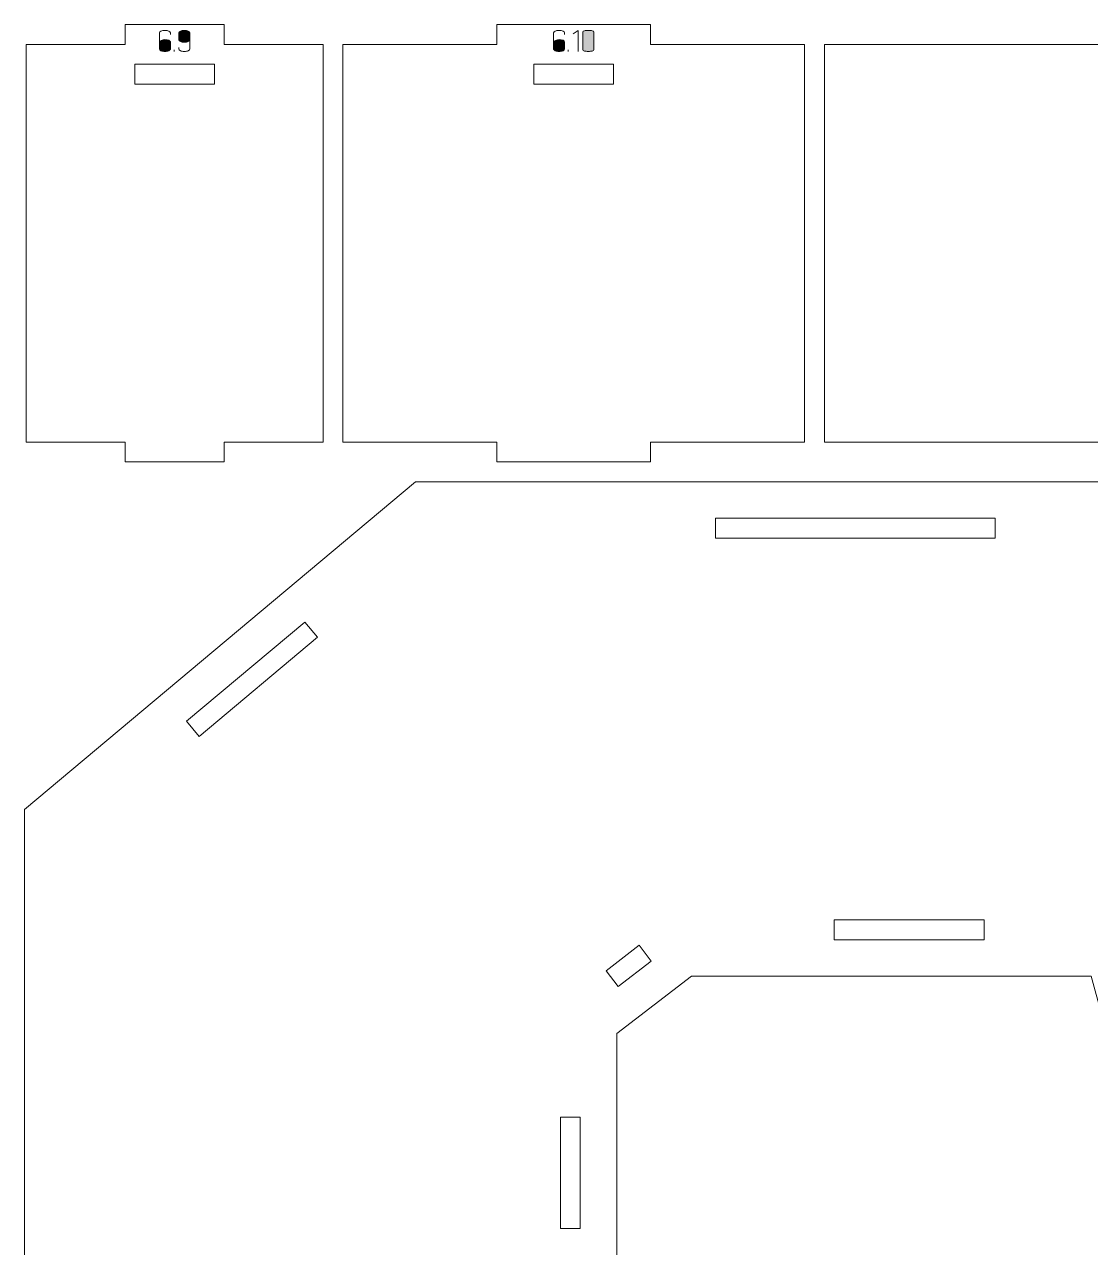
# Model space of a CAD drawing. Header units: centimetres. Extents: x -191 to 212, y -234 to 239.
# Drawn here: x 87.73 to 103.8, y -30.31 to -11.86 of the extents above; entities that cross this region are included whole.
import ezdxf

# ---------------------------------------------------------------- set-up
doc = ezdxf.new("R2010")
doc.units = ezdxf.units.CM
doc.header["$MEASUREMENT"] = 0
doc.layers.add('Capa 1', color=7, linetype='Continuous')

msp = doc.modelspace()

# ---------------------------------------------------------------- hatches: boundary and pattern name
at = {"layer": 'Capa 1', "true_color": 0x3e4095}
h = msp.add_hatch(color=175, dxfattribs=at)
edge = h.paths.add_edge_path()
edge.add_spline(control_points=[(89.84522, -12.26262), (89.82168, -12.26262), (89.80203, -12.25918), (89.78629, -12.2523), (89.77054, -12.24542), (89.76267, -12.23709), (89.76267, -12.22731), (89.76267, -12.22731), (89.76267, -12.12045), (89.76267, -12.12045), (89.76267, -12.12045), (89.76267, -11.98149), (89.76267, -11.98149), (89.76267, -11.97171), (89.77054, -11.96338), (89.78629, -11.9565), (89.80203, -11.94962), (89.82168, -11.94618), (89.84522, -11.94618), (89.86876, -11.94618), (89.88841, -11.94962), (89.90415, -11.9565), (89.9199, -11.96338), (89.92777, -11.97171), (89.92777, -11.98149), (89.92777, -11.98149), (89.92777, -12.00717), (89.92777, -12.00717), (89.92777, -12.00717), (89.92777, -11.98149), (89.92777, -11.98149), (89.92777, -11.97171), (89.9199, -11.96338), (89.90415, -11.9565), (89.88841, -11.94962), (89.86876, -11.94618), (89.84522, -11.94618), (89.82168, -11.94618), (89.80203, -11.94962), (89.78629, -11.9565), (89.77054, -11.96338), (89.76267, -11.97171), (89.76267, -11.98149), (89.76267, -11.98149), (89.76267, -12.12045), (89.76267, -12.12045), (89.76267, -12.11128), (89.77222, -12.1031), (89.79133, -12.09592), (89.81044, -12.08873), (89.8284, -12.08514), (89.84522, -12.08514), (89.86876, -12.08514), (89.88841, -12.08858), (89.90415, -12.09546), (89.9199, -12.10234), (89.92777, -12.11067), (89.92777, -12.12045), (89.92777, -12.12045), (89.92777, -12.22731), (89.92777, -12.22731), (89.92777, -12.23709), (89.9199, -12.24542), (89.90415, -12.2523), (89.88841, -12.25918), (89.86876, -12.26262), (89.84522, -12.26262)], knot_values=[0, 0, 0, 0, 0.04545455, 0.04545455, 0.04545455, 0.09090909, 0.09090909, 0.09090909, 0.13636364, 0.13636364, 0.13636364, 0.18181818, 0.18181818, 0.18181818, 0.22727273, 0.22727273, 0.22727273, 0.27272727, 0.27272727, 0.27272727, 0.31818182, 0.31818182, 0.31818182, 0.36363636, 0.36363636, 0.36363636, 0.40909091, 0.40909091, 0.40909091, 0.45454545, 0.45454545, 0.45454545, 0.5, 0.5, 0.5, 0.54545455, 0.54545455, 0.54545455, 0.59090909, 0.59090909, 0.59090909, 0.63636364, 0.63636364, 0.63636364, 0.68181818, 0.68181818, 0.68181818, 0.72727273, 0.72727273, 0.72727273, 0.77272727, 0.77272727, 0.77272727, 0.81818182, 0.81818182, 0.81818182, 0.86363636, 0.86363636, 0.86363636, 0.90909091, 0.90909091, 0.90909091, 0.95454545, 0.95454545, 0.95454545, 1, 1, 1, 1], degree=3, periodic=1)
h = msp.add_hatch(color=175, dxfattribs=at)
edge = h.paths.add_edge_path()
edge.add_spline(control_points=[(90.05618, -12.08881), (90.05618, -12.09859), (90.06405, -12.10692), (90.0798, -12.1138), (90.09554, -12.12068), (90.11519, -12.12412), (90.13873, -12.12412), (90.16197, -12.12473), (90.18153, -12.1219), (90.19743, -12.11564), (90.21333, -12.10937), (90.22128, -12.10042), (90.22128, -12.08881), (90.22128, -12.08881), (90.22128, -11.98149), (90.22128, -11.98149), (90.22128, -11.97171), (90.21341, -11.96338), (90.19766, -11.9565), (90.18192, -11.94962), (90.16227, -11.94618), (90.13873, -11.94618), (90.11519, -11.94618), (90.09554, -11.94962), (90.0798, -11.9565), (90.06405, -11.96338), (90.05618, -11.97171), (90.05618, -11.98149), (90.05618, -11.98149), (90.05618, -12.08881), (90.05618, -12.08881)], knot_values=[0, 0, 0, 0, 0.1, 0.1, 0.1, 0.2, 0.2, 0.2, 0.3, 0.3, 0.3, 0.4, 0.4, 0.4, 0.5, 0.5, 0.5, 0.6, 0.6, 0.6, 0.7, 0.7, 0.7, 0.8, 0.8, 0.8, 0.9, 0.9, 0.9, 1, 1, 1, 1], degree=3, periodic=1)
h = msp.add_hatch(color=175, dxfattribs=at)
edge = h.paths.add_edge_path()
edge.add_spline(control_points=[(90.13873, -12.26262), (90.11519, -12.26262), (90.09554, -12.25918), (90.0798, -12.2523), (90.06405, -12.24542), (90.05618, -12.23709), (90.05618, -12.22731), (90.05618, -12.22731), (90.05618, -12.20208), (90.05618, -12.20208), (90.05618, -12.20208), (90.05618, -12.22731), (90.05618, -12.22731), (90.05618, -12.23709), (90.06405, -12.24542), (90.0798, -12.2523), (90.09554, -12.25918), (90.11519, -12.26262), (90.13873, -12.26262), (90.16227, -12.26262), (90.18192, -12.25918), (90.19766, -12.2523), (90.21341, -12.24542), (90.22128, -12.23709), (90.22128, -12.22731), (90.22128, -12.22731), (90.22128, -12.08881), (90.22128, -12.08881), (90.22128, -12.10042), (90.21333, -12.10937), (90.19743, -12.11564), (90.18153, -12.1219), (90.16197, -12.12473), (90.13873, -12.12412), (90.11519, -12.12412), (90.09554, -12.12068), (90.0798, -12.1138), (90.06405, -12.10692), (90.05618, -12.09859), (90.05618, -12.08881), (90.05618, -12.08881), (90.05618, -11.98149), (90.05618, -11.98149), (90.05618, -11.97171), (90.06405, -11.96338), (90.0798, -11.9565), (90.09554, -11.94962), (90.11519, -11.94618), (90.13873, -11.94618), (90.16227, -11.94618), (90.18192, -11.94962), (90.19766, -11.9565), (90.21341, -11.96338), (90.22128, -11.97171), (90.22128, -11.98149), (90.22128, -11.98149), (90.22128, -12.08881), (90.22128, -12.08881), (90.22128, -12.08881), (90.22128, -12.22731), (90.22128, -12.22731), (90.22128, -12.23709), (90.21341, -12.24542), (90.19766, -12.2523), (90.18192, -12.25918), (90.16227, -12.26262), (90.13873, -12.26262)], knot_values=[0, 0, 0, 0, 0.04545455, 0.04545455, 0.04545455, 0.09090909, 0.09090909, 0.09090909, 0.13636364, 0.13636364, 0.13636364, 0.18181818, 0.18181818, 0.18181818, 0.22727273, 0.22727273, 0.22727273, 0.27272727, 0.27272727, 0.27272727, 0.31818182, 0.31818182, 0.31818182, 0.36363636, 0.36363636, 0.36363636, 0.40909091, 0.40909091, 0.40909091, 0.45454545, 0.45454545, 0.45454545, 0.5, 0.5, 0.5, 0.54545455, 0.54545455, 0.54545455, 0.59090909, 0.59090909, 0.59090909, 0.63636364, 0.63636364, 0.63636364, 0.68181818, 0.68181818, 0.68181818, 0.72727273, 0.72727273, 0.72727273, 0.77272727, 0.77272727, 0.77272727, 0.81818182, 0.81818182, 0.81818182, 0.86363636, 0.86363636, 0.86363636, 0.90909091, 0.90909091, 0.90909091, 0.95454545, 0.95454545, 0.95454545, 1, 1, 1, 1], degree=3, periodic=1)
h = msp.add_hatch(color=175, dxfattribs=at)
edge = h.paths.add_edge_path()
edge.add_spline(control_points=[(95.79014, -12.26262), (95.7666, -12.26262), (95.74695, -12.25918), (95.73121, -12.2523), (95.71546, -12.24542), (95.70759, -12.23709), (95.70759, -12.22731), (95.70759, -12.22731), (95.70759, -12.12045), (95.70759, -12.12045), (95.70759, -12.12045), (95.70759, -11.98149), (95.70759, -11.98149), (95.70759, -11.97171), (95.71546, -11.96338), (95.73121, -11.9565), (95.74695, -11.94962), (95.7666, -11.94618), (95.79014, -11.94618), (95.81368, -11.94618), (95.83333, -11.94962), (95.84907, -11.9565), (95.86482, -11.96338), (95.87269, -11.97171), (95.87269, -11.98149), (95.87269, -11.98149), (95.87269, -12.00717), (95.87269, -12.00717), (95.87269, -12.00717), (95.87269, -11.98149), (95.87269, -11.98149), (95.87269, -11.97171), (95.86482, -11.96338), (95.84907, -11.9565), (95.83333, -11.94962), (95.81368, -11.94618), (95.79014, -11.94618), (95.7666, -11.94618), (95.74695, -11.94962), (95.73121, -11.9565), (95.71546, -11.96338), (95.70759, -11.97171), (95.70759, -11.98149), (95.70759, -11.98149), (95.70759, -12.12045), (95.70759, -12.12045), (95.70759, -12.11128), (95.71714, -12.1031), (95.73625, -12.09592), (95.75536, -12.08873), (95.77332, -12.08514), (95.79014, -12.08514), (95.81368, -12.08514), (95.83333, -12.08858), (95.84907, -12.09546), (95.86482, -12.10234), (95.87269, -12.11067), (95.87269, -12.12045), (95.87269, -12.12045), (95.87269, -12.22731), (95.87269, -12.22731), (95.87269, -12.23709), (95.86482, -12.24542), (95.84907, -12.2523), (95.83333, -12.25918), (95.81368, -12.26262), (95.79014, -12.26262)], knot_values=[0, 0, 0, 0, 0.04545455, 0.04545455, 0.04545455, 0.09090909, 0.09090909, 0.09090909, 0.13636364, 0.13636364, 0.13636364, 0.18181818, 0.18181818, 0.18181818, 0.22727273, 0.22727273, 0.22727273, 0.27272727, 0.27272727, 0.27272727, 0.31818182, 0.31818182, 0.31818182, 0.36363636, 0.36363636, 0.36363636, 0.40909091, 0.40909091, 0.40909091, 0.45454545, 0.45454545, 0.45454545, 0.5, 0.5, 0.5, 0.54545455, 0.54545455, 0.54545455, 0.59090909, 0.59090909, 0.59090909, 0.63636364, 0.63636364, 0.63636364, 0.68181818, 0.68181818, 0.68181818, 0.72727273, 0.72727273, 0.72727273, 0.77272727, 0.77272727, 0.77272727, 0.81818182, 0.81818182, 0.81818182, 0.86363636, 0.86363636, 0.86363636, 0.90909091, 0.90909091, 0.90909091, 0.95454545, 0.95454545, 0.95454545, 1, 1, 1, 1], degree=3, periodic=1)
h = msp.add_hatch(color=175, dxfattribs=at)
edge = h.paths.add_edge_path()
edge.add_spline(control_points=[(96.07723, -11.94572), (96.07723, -11.94572), (96.0011, -11.99846), (96.0011, -11.99846), (96.0011, -11.99846), (96.07723, -11.94572), (96.07723, -11.94572), (96.07723, -11.94572), (96.07723, -12.26262), (96.07723, -12.26262), (96.07723, -12.26262), (96.07723, -11.94572), (96.07723, -11.94572)], knot_values=[0, 0, 0, 0, 0.25, 0.25, 0.25, 0.5, 0.5, 0.5, 0.75, 0.75, 0.75, 1, 1, 1, 1], degree=3, periodic=1)
h = msp.add_hatch(color=175, dxfattribs=at)
edge = h.paths.add_edge_path()
edge.add_spline(control_points=[(96.14786, -12.23877), (96.14786, -12.24856), (96.15573, -12.25498), (96.17148, -12.25803), (96.18722, -12.26109), (96.20687, -12.26262), (96.23041, -12.26262), (96.25395, -12.26262), (96.2736, -12.26109), (96.28934, -12.25803), (96.30509, -12.25498), (96.31296, -12.24856), (96.31296, -12.23877), (96.31296, -12.23877), (96.31296, -11.97049), (96.31296, -11.97049), (96.31296, -11.9607), (96.30509, -11.9542), (96.28934, -11.95099), (96.2736, -11.94778), (96.25395, -11.94618), (96.23041, -11.94618), (96.20687, -11.94618), (96.18722, -11.94778), (96.17148, -11.95099), (96.15573, -11.9542), (96.14786, -11.9607), (96.14786, -11.97049), (96.14786, -11.97049), (96.14786, -12.23877), (96.14786, -12.23877)], knot_values=[0, 0, 0, 0, 0.1, 0.1, 0.1, 0.2, 0.2, 0.2, 0.3, 0.3, 0.3, 0.4, 0.4, 0.4, 0.5, 0.5, 0.5, 0.6, 0.6, 0.6, 0.7, 0.7, 0.7, 0.8, 0.8, 0.8, 0.9, 0.9, 0.9, 1, 1, 1, 1], degree=3, periodic=1)
h = msp.add_hatch(color=175, dxfattribs=at)
edge = h.paths.add_edge_path()
edge.add_spline(control_points=[(96.31296, -12.23877), (96.31296, -12.24856), (96.30509, -12.25498), (96.28934, -12.25803), (96.2736, -12.26109), (96.25395, -12.26262), (96.23041, -12.26262), (96.20687, -12.26262), (96.18722, -12.26109), (96.17148, -12.25803), (96.15573, -12.25498), (96.14786, -12.24856), (96.14786, -12.23877), (96.14786, -12.23877), (96.14786, -11.97049), (96.14786, -11.97049), (96.14786, -11.9607), (96.15573, -11.9542), (96.17148, -11.95099), (96.18722, -11.94778), (96.20687, -11.94618), (96.23041, -11.94618), (96.25395, -11.94618), (96.2736, -11.94778), (96.28934, -11.95099), (96.30509, -11.9542), (96.31296, -11.9607), (96.31296, -11.97049), (96.31296, -11.97049), (96.31296, -12.23877), (96.31296, -12.23877)], knot_values=[0, 0, 0, 0, 0.1, 0.1, 0.1, 0.2, 0.2, 0.2, 0.3, 0.3, 0.3, 0.4, 0.4, 0.4, 0.5, 0.5, 0.5, 0.6, 0.6, 0.6, 0.7, 0.7, 0.7, 0.8, 0.8, 0.8, 0.9, 0.9, 0.9, 1, 1, 1, 1], degree=3, periodic=1)
h = msp.add_hatch(color=175, dxfattribs=at)
edge = h.paths.add_edge_path()
edge.add_spline(control_points=[(89.76267, -12.22731), (89.76267, -12.23709), (89.77054, -12.24542), (89.78629, -12.2523), (89.80203, -12.25918), (89.82168, -12.26262), (89.84522, -12.26262), (89.86876, -12.26262), (89.88841, -12.25918), (89.90415, -12.2523), (89.9199, -12.24542), (89.92777, -12.23709), (89.92777, -12.22731), (89.92777, -12.22731), (89.92777, -12.12045), (89.92777, -12.12045), (89.92777, -12.11067), (89.9199, -12.10234), (89.90415, -12.09546), (89.88841, -12.08858), (89.86876, -12.08514), (89.84522, -12.08514), (89.8284, -12.08514), (89.81044, -12.08873), (89.79133, -12.09592), (89.77222, -12.1031), (89.76267, -12.11128), (89.76267, -12.12045), (89.76267, -12.12045), (89.76267, -12.22731), (89.76267, -12.22731)], knot_values=[0, 0, 0, 0, 0.1, 0.1, 0.1, 0.2, 0.2, 0.2, 0.3, 0.3, 0.3, 0.4, 0.4, 0.4, 0.5, 0.5, 0.5, 0.6, 0.6, 0.6, 0.7, 0.7, 0.7, 0.8, 0.8, 0.8, 0.9, 0.9, 0.9, 1, 1, 1, 1], degree=3, periodic=1)
h = msp.add_hatch(color=175, dxfattribs=at)
edge = h.paths.add_edge_path()
edge.add_spline(control_points=[(95.70759, -12.22731), (95.70759, -12.23709), (95.71546, -12.24542), (95.73121, -12.2523), (95.74695, -12.25918), (95.7666, -12.26262), (95.79014, -12.26262), (95.81368, -12.26262), (95.83333, -12.25918), (95.84907, -12.2523), (95.86482, -12.24542), (95.87269, -12.23709), (95.87269, -12.22731), (95.87269, -12.22731), (95.87269, -12.12045), (95.87269, -12.12045), (95.87269, -12.11067), (95.86482, -12.10234), (95.84907, -12.09546), (95.83333, -12.08858), (95.81368, -12.08514), (95.79014, -12.08514), (95.77332, -12.08514), (95.75536, -12.08873), (95.73625, -12.09592), (95.71714, -12.1031), (95.70759, -12.11128), (95.70759, -12.12045), (95.70759, -12.12045), (95.70759, -12.22731), (95.70759, -12.22731)], knot_values=[0, 0, 0, 0, 0.1, 0.1, 0.1, 0.2, 0.2, 0.2, 0.3, 0.3, 0.3, 0.4, 0.4, 0.4, 0.5, 0.5, 0.5, 0.6, 0.6, 0.6, 0.7, 0.7, 0.7, 0.8, 0.8, 0.8, 0.9, 0.9, 0.9, 1, 1, 1, 1], degree=3, periodic=1)
h = msp.add_hatch(color=175, dxfattribs=at)
edge = h.paths.add_edge_path()
edge.add_spline(control_points=[(89.9828, -12.26262), (89.9828, -12.26262), (89.9828, -12.24015), (89.9828, -12.24015), (89.9828, -12.24015), (89.9828, -12.26262), (89.9828, -12.26262)], knot_values=[0, 0, 0, 0, 0.5, 0.5, 0.5, 1, 1, 1, 1], degree=3, periodic=1)
h = msp.add_hatch(color=175, dxfattribs=at)
edge = h.paths.add_edge_path()
edge.add_spline(control_points=[(95.92772, -12.26262), (95.92772, -12.26262), (95.92772, -12.24015), (95.92772, -12.24015), (95.92772, -12.24015), (95.92772, -12.26262), (95.92772, -12.26262)], knot_values=[0, 0, 0, 0, 0.5, 0.5, 0.5, 1, 1, 1, 1], degree=3, periodic=1)

# ---------------------------------------------------------------- linework, layer by layer
at = {"layer": 'Capa 1', "color": 240, "lineweight": 20}
for points, knots in [([(87.75408, -12.15622), (87.75408, -12.15622), (87.75408, -18.15622), (87.75408, -18.15622), (87.75408, -18.15622), (89.24601, -18.15622), (89.24601, -18.15622), (89.24601, -18.15622), (89.24601, -18.45622), (89.24601, -18.45622), (89.24601, -18.45622), (90.73794, -18.45622), (90.73794, -18.45622), (90.73794, -18.45622), (90.73794, -18.15622), (90.73794, -18.15622), (90.73794, -18.15622), (92.22987, -18.15622), (92.22987, -18.15622), (92.22987, -18.15622), (92.22987, -12.15622), (92.22987, -12.15622), (92.22987, -12.15622), (90.73794, -12.15622), (90.73794, -12.15622), (90.73794, -12.15622), (90.73794, -11.85622), (90.73794, -11.85622), (90.73794, -11.85622), (89.24601, -11.85622), (89.24601, -11.85622), (89.24601, -11.85622), (89.24601, -12.15622), (89.24601, -12.15622), (89.24601, -12.15622), (87.75408, -12.15622), (87.75408, -12.15622)], [0, 0, 0, 0, 0.08333333, 0.08333333, 0.08333333, 0.16666667, 0.16666667, 0.16666667, 0.25, 0.25, 0.25, 0.33333333, 0.33333333, 0.33333333, 0.41666667, 0.41666667, 0.41666667, 0.5, 0.5, 0.5, 0.58333333, 0.58333333, 0.58333333, 0.66666667, 0.66666667, 0.66666667, 0.75, 0.75, 0.75, 0.83333333, 0.83333333, 0.83333333, 0.91666667, 0.91666667, 0.91666667, 1, 1, 1, 1]), ([(92.52987, -12.15622), (92.52987, -12.15622), (92.52987, -18.15622), (92.52987, -18.15622), (92.52987, -18.15622), (94.85014, -18.15622), (94.85014, -18.15622), (94.85014, -18.15622), (94.85014, -18.45622), (94.85014, -18.45622), (94.85014, -18.45622), (97.17041, -18.45622), (97.17041, -18.45622), (97.17041, -18.45622), (97.17041, -18.15622), (97.17041, -18.15622), (97.17041, -18.15622), (99.49068, -18.15622), (99.49068, -18.15622), (99.49068, -18.15622), (99.49068, -12.15622), (99.49068, -12.15622), (99.49068, -12.15622), (97.17041, -12.15622), (97.17041, -12.15622), (97.17041, -12.15622), (97.17041, -11.85622), (97.17041, -11.85622), (97.17041, -11.85622), (94.85014, -11.85622), (94.85014, -11.85622), (94.85014, -11.85622), (94.85014, -12.15622), (94.85014, -12.15622), (94.85014, -12.15622), (92.52987, -12.15622), (92.52987, -12.15622)], [0, 0, 0, 0, 0.08333333, 0.08333333, 0.08333333, 0.16666667, 0.16666667, 0.16666667, 0.25, 0.25, 0.25, 0.33333333, 0.33333333, 0.33333333, 0.41666667, 0.41666667, 0.41666667, 0.5, 0.5, 0.5, 0.58333333, 0.58333333, 0.58333333, 0.66666667, 0.66666667, 0.66666667, 0.75, 0.75, 0.75, 0.83333333, 0.83333333, 0.83333333, 0.91666667, 0.91666667, 0.91666667, 1, 1, 1, 1]), ([(99.79068, -12.15622), (99.79068, -12.15622), (99.79068, -18.15622), (99.79068, -18.15622), (99.79068, -18.15622), (104.00758, -18.15622), (104.00758, -18.15622), (104.00758, -18.15622), (104.00758, -18.45622), (104.00758, -18.45622), (104.00758, -18.45622), (108.22447, -18.45622), (108.22447, -18.45622), (108.22447, -18.45622), (108.22447, -18.15622), (108.22447, -18.15622), (108.22447, -18.15622), (112.44136, -18.15622), (112.44136, -18.15622), (112.44136, -18.15622), (112.44136, -12.15622), (112.44136, -12.15622), (112.44136, -12.15622), (108.22447, -12.15622), (108.22447, -12.15622), (108.22447, -12.15622), (108.22447, -11.85622), (108.22447, -11.85622), (108.22447, -11.85622), (104.00758, -11.85622), (104.00758, -11.85622), (104.00758, -11.85622), (104.00758, -12.15622), (104.00758, -12.15622), (104.00758, -12.15622), (99.79068, -12.15622), (99.79068, -12.15622)], [0, 0, 0, 0, 0.08333333, 0.08333333, 0.08333333, 0.16666667, 0.16666667, 0.16666667, 0.25, 0.25, 0.25, 0.33333333, 0.33333333, 0.33333333, 0.41666667, 0.41666667, 0.41666667, 0.5, 0.5, 0.5, 0.58333333, 0.58333333, 0.58333333, 0.66666667, 0.66666667, 0.66666667, 0.75, 0.75, 0.75, 0.83333333, 0.83333333, 0.83333333, 0.91666667, 0.91666667, 0.91666667, 1, 1, 1, 1]), ([(89.39197, -12.75596), (89.39197, -12.75596), (90.59197, -12.75596), (90.59197, -12.75596), (90.59197, -12.75596), (90.59197, -12.45596), (90.59197, -12.45596), (90.59197, -12.45596), (89.39197, -12.45596), (89.39197, -12.45596), (89.39197, -12.45596), (89.39197, -12.75596), (89.39197, -12.75596)], [0, 0, 0, 0, 0.25, 0.25, 0.25, 0.5, 0.5, 0.5, 0.75, 0.75, 0.75, 1, 1, 1, 1]), ([(95.41027, -12.75596), (95.41027, -12.75596), (96.61027, -12.75596), (96.61027, -12.75596), (96.61027, -12.75596), (96.61027, -12.45596), (96.61027, -12.45596), (96.61027, -12.45596), (95.41027, -12.45596), (95.41027, -12.45596), (95.41027, -12.45596), (95.41027, -12.75596), (95.41027, -12.75596)], [0, 0, 0, 0, 0.25, 0.25, 0.25, 0.5, 0.5, 0.5, 0.75, 0.75, 0.75, 1, 1, 1, 1])]:
    msp.add_open_spline(points, degree=3, knots=knots, dxfattribs=at)
at = {"layer": 'Capa 1', "color": 114, "lineweight": 9}
for points, knots in [([(89.84522, -12.26262), (89.82168, -12.26262), (89.80203, -12.25918), (89.78629, -12.2523), (89.77054, -12.24542), (89.76267, -12.23709), (89.76267, -12.22731), (89.76267, -12.22731), (89.76267, -12.12045), (89.76267, -12.12045), (89.76267, -12.12045), (89.76267, -11.98149), (89.76267, -11.98149), (89.76267, -11.97171), (89.77054, -11.96338), (89.78629, -11.9565), (89.80203, -11.94962), (89.82168, -11.94618), (89.84522, -11.94618), (89.86876, -11.94618), (89.88841, -11.94962), (89.90415, -11.9565), (89.9199, -11.96338), (89.92777, -11.97171), (89.92777, -11.98149), (89.92777, -11.98149), (89.92777, -12.00717), (89.92777, -12.00717), (89.92777, -12.00717), (89.92777, -11.98149), (89.92777, -11.98149), (89.92777, -11.97171), (89.9199, -11.96338), (89.90415, -11.9565), (89.88841, -11.94962), (89.86876, -11.94618), (89.84522, -11.94618), (89.82168, -11.94618), (89.80203, -11.94962), (89.78629, -11.9565), (89.77054, -11.96338), (89.76267, -11.97171), (89.76267, -11.98149), (89.76267, -11.98149), (89.76267, -12.12045), (89.76267, -12.12045), (89.76267, -12.11128), (89.77222, -12.1031), (89.79133, -12.09592), (89.81044, -12.08873), (89.8284, -12.08514), (89.84522, -12.08514), (89.86876, -12.08514), (89.88841, -12.08858), (89.90415, -12.09546), (89.9199, -12.10234), (89.92777, -12.11067), (89.92777, -12.12045), (89.92777, -12.12045), (89.92777, -12.22731), (89.92777, -12.22731), (89.92777, -12.23709), (89.9199, -12.24542), (89.90415, -12.2523), (89.88841, -12.25918), (89.86876, -12.26262), (89.84522, -12.26262)], [0, 0, 0, 0, 0.04545455, 0.04545455, 0.04545455, 0.09090909, 0.09090909, 0.09090909, 0.13636364, 0.13636364, 0.13636364, 0.18181818, 0.18181818, 0.18181818, 0.22727273, 0.22727273, 0.22727273, 0.27272727, 0.27272727, 0.27272727, 0.31818182, 0.31818182, 0.31818182, 0.36363636, 0.36363636, 0.36363636, 0.40909091, 0.40909091, 0.40909091, 0.45454545, 0.45454545, 0.45454545, 0.5, 0.5, 0.5, 0.54545455, 0.54545455, 0.54545455, 0.59090909, 0.59090909, 0.59090909, 0.63636364, 0.63636364, 0.63636364, 0.68181818, 0.68181818, 0.68181818, 0.72727273, 0.72727273, 0.72727273, 0.77272727, 0.77272727, 0.77272727, 0.81818182, 0.81818182, 0.81818182, 0.86363636, 0.86363636, 0.86363636, 0.90909091, 0.90909091, 0.90909091, 0.95454545, 0.95454545, 0.95454545, 1, 1, 1, 1]), ([(90.05618, -12.08881), (90.05618, -12.09859), (90.06405, -12.10692), (90.0798, -12.1138), (90.09554, -12.12068), (90.11519, -12.12412), (90.13873, -12.12412), (90.16197, -12.12473), (90.18153, -12.1219), (90.19743, -12.11564), (90.21333, -12.10937), (90.22128, -12.10042), (90.22128, -12.08881), (90.22128, -12.08881), (90.22128, -11.98149), (90.22128, -11.98149), (90.22128, -11.97171), (90.21341, -11.96338), (90.19766, -11.9565), (90.18192, -11.94962), (90.16227, -11.94618), (90.13873, -11.94618), (90.11519, -11.94618), (90.09554, -11.94962), (90.0798, -11.9565), (90.06405, -11.96338), (90.05618, -11.97171), (90.05618, -11.98149), (90.05618, -11.98149), (90.05618, -12.08881), (90.05618, -12.08881)], [0, 0, 0, 0, 0.1, 0.1, 0.1, 0.2, 0.2, 0.2, 0.3, 0.3, 0.3, 0.4, 0.4, 0.4, 0.5, 0.5, 0.5, 0.6, 0.6, 0.6, 0.7, 0.7, 0.7, 0.8, 0.8, 0.8, 0.9, 0.9, 0.9, 1, 1, 1, 1]), ([(90.13873, -12.26262), (90.11519, -12.26262), (90.09554, -12.25918), (90.0798, -12.2523), (90.06405, -12.24542), (90.05618, -12.23709), (90.05618, -12.22731), (90.05618, -12.22731), (90.05618, -12.20208), (90.05618, -12.20208), (90.05618, -12.20208), (90.05618, -12.22731), (90.05618, -12.22731), (90.05618, -12.23709), (90.06405, -12.24542), (90.0798, -12.2523), (90.09554, -12.25918), (90.11519, -12.26262), (90.13873, -12.26262), (90.16227, -12.26262), (90.18192, -12.25918), (90.19766, -12.2523), (90.21341, -12.24542), (90.22128, -12.23709), (90.22128, -12.22731), (90.22128, -12.22731), (90.22128, -12.08881), (90.22128, -12.08881), (90.22128, -12.10042), (90.21333, -12.10937), (90.19743, -12.11564), (90.18153, -12.1219), (90.16197, -12.12473), (90.13873, -12.12412), (90.11519, -12.12412), (90.09554, -12.12068), (90.0798, -12.1138), (90.06405, -12.10692), (90.05618, -12.09859), (90.05618, -12.08881), (90.05618, -12.08881), (90.05618, -11.98149), (90.05618, -11.98149), (90.05618, -11.97171), (90.06405, -11.96338), (90.0798, -11.9565), (90.09554, -11.94962), (90.11519, -11.94618), (90.13873, -11.94618), (90.16227, -11.94618), (90.18192, -11.94962), (90.19766, -11.9565), (90.21341, -11.96338), (90.22128, -11.97171), (90.22128, -11.98149), (90.22128, -11.98149), (90.22128, -12.08881), (90.22128, -12.08881), (90.22128, -12.08881), (90.22128, -12.22731), (90.22128, -12.22731), (90.22128, -12.23709), (90.21341, -12.24542), (90.19766, -12.2523), (90.18192, -12.25918), (90.16227, -12.26262), (90.13873, -12.26262)], [0, 0, 0, 0, 0.04545455, 0.04545455, 0.04545455, 0.09090909, 0.09090909, 0.09090909, 0.13636364, 0.13636364, 0.13636364, 0.18181818, 0.18181818, 0.18181818, 0.22727273, 0.22727273, 0.22727273, 0.27272727, 0.27272727, 0.27272727, 0.31818182, 0.31818182, 0.31818182, 0.36363636, 0.36363636, 0.36363636, 0.40909091, 0.40909091, 0.40909091, 0.45454545, 0.45454545, 0.45454545, 0.5, 0.5, 0.5, 0.54545455, 0.54545455, 0.54545455, 0.59090909, 0.59090909, 0.59090909, 0.63636364, 0.63636364, 0.63636364, 0.68181818, 0.68181818, 0.68181818, 0.72727273, 0.72727273, 0.72727273, 0.77272727, 0.77272727, 0.77272727, 0.81818182, 0.81818182, 0.81818182, 0.86363636, 0.86363636, 0.86363636, 0.90909091, 0.90909091, 0.90909091, 0.95454545, 0.95454545, 0.95454545, 1, 1, 1, 1]), ([(95.79014, -12.26262), (95.7666, -12.26262), (95.74695, -12.25918), (95.73121, -12.2523), (95.71546, -12.24542), (95.70759, -12.23709), (95.70759, -12.22731), (95.70759, -12.22731), (95.70759, -12.12045), (95.70759, -12.12045), (95.70759, -12.12045), (95.70759, -11.98149), (95.70759, -11.98149), (95.70759, -11.97171), (95.71546, -11.96338), (95.73121, -11.9565), (95.74695, -11.94962), (95.7666, -11.94618), (95.79014, -11.94618), (95.81368, -11.94618), (95.83333, -11.94962), (95.84907, -11.9565), (95.86482, -11.96338), (95.87269, -11.97171), (95.87269, -11.98149), (95.87269, -11.98149), (95.87269, -12.00717), (95.87269, -12.00717), (95.87269, -12.00717), (95.87269, -11.98149), (95.87269, -11.98149), (95.87269, -11.97171), (95.86482, -11.96338), (95.84907, -11.9565), (95.83333, -11.94962), (95.81368, -11.94618), (95.79014, -11.94618), (95.7666, -11.94618), (95.74695, -11.94962), (95.73121, -11.9565), (95.71546, -11.96338), (95.70759, -11.97171), (95.70759, -11.98149), (95.70759, -11.98149), (95.70759, -12.12045), (95.70759, -12.12045), (95.70759, -12.11128), (95.71714, -12.1031), (95.73625, -12.09592), (95.75536, -12.08873), (95.77332, -12.08514), (95.79014, -12.08514), (95.81368, -12.08514), (95.83333, -12.08858), (95.84907, -12.09546), (95.86482, -12.10234), (95.87269, -12.11067), (95.87269, -12.12045), (95.87269, -12.12045), (95.87269, -12.22731), (95.87269, -12.22731), (95.87269, -12.23709), (95.86482, -12.24542), (95.84907, -12.2523), (95.83333, -12.25918), (95.81368, -12.26262), (95.79014, -12.26262)], [0, 0, 0, 0, 0.04545455, 0.04545455, 0.04545455, 0.09090909, 0.09090909, 0.09090909, 0.13636364, 0.13636364, 0.13636364, 0.18181818, 0.18181818, 0.18181818, 0.22727273, 0.22727273, 0.22727273, 0.27272727, 0.27272727, 0.27272727, 0.31818182, 0.31818182, 0.31818182, 0.36363636, 0.36363636, 0.36363636, 0.40909091, 0.40909091, 0.40909091, 0.45454545, 0.45454545, 0.45454545, 0.5, 0.5, 0.5, 0.54545455, 0.54545455, 0.54545455, 0.59090909, 0.59090909, 0.59090909, 0.63636364, 0.63636364, 0.63636364, 0.68181818, 0.68181818, 0.68181818, 0.72727273, 0.72727273, 0.72727273, 0.77272727, 0.77272727, 0.77272727, 0.81818182, 0.81818182, 0.81818182, 0.86363636, 0.86363636, 0.86363636, 0.90909091, 0.90909091, 0.90909091, 0.95454545, 0.95454545, 0.95454545, 1, 1, 1, 1]), ([(96.07723, -11.94572), (96.07723, -11.94572), (96.0011, -11.99846), (96.0011, -11.99846), (96.0011, -11.99846), (96.07723, -11.94572), (96.07723, -11.94572), (96.07723, -11.94572), (96.07723, -12.26262), (96.07723, -12.26262), (96.07723, -12.26262), (96.07723, -11.94572), (96.07723, -11.94572)], [0, 0, 0, 0, 0.25, 0.25, 0.25, 0.5, 0.5, 0.5, 0.75, 0.75, 0.75, 1, 1, 1, 1]), ([(96.14786, -12.23877), (96.14786, -12.24856), (96.15573, -12.25498), (96.17148, -12.25803), (96.18722, -12.26109), (96.20687, -12.26262), (96.23041, -12.26262), (96.25395, -12.26262), (96.2736, -12.26109), (96.28934, -12.25803), (96.30509, -12.25498), (96.31296, -12.24856), (96.31296, -12.23877), (96.31296, -12.23877), (96.31296, -11.97049), (96.31296, -11.97049), (96.31296, -11.9607), (96.30509, -11.9542), (96.28934, -11.95099), (96.2736, -11.94778), (96.25395, -11.94618), (96.23041, -11.94618), (96.20687, -11.94618), (96.18722, -11.94778), (96.17148, -11.95099), (96.15573, -11.9542), (96.14786, -11.9607), (96.14786, -11.97049), (96.14786, -11.97049), (96.14786, -12.23877), (96.14786, -12.23877)], [0, 0, 0, 0, 0.1, 0.1, 0.1, 0.2, 0.2, 0.2, 0.3, 0.3, 0.3, 0.4, 0.4, 0.4, 0.5, 0.5, 0.5, 0.6, 0.6, 0.6, 0.7, 0.7, 0.7, 0.8, 0.8, 0.8, 0.9, 0.9, 0.9, 1, 1, 1, 1]), ([(96.31296, -12.23877), (96.31296, -12.24856), (96.30509, -12.25498), (96.28934, -12.25803), (96.2736, -12.26109), (96.25395, -12.26262), (96.23041, -12.26262), (96.20687, -12.26262), (96.18722, -12.26109), (96.17148, -12.25803), (96.15573, -12.25498), (96.14786, -12.24856), (96.14786, -12.23877), (96.14786, -12.23877), (96.14786, -11.97049), (96.14786, -11.97049), (96.14786, -11.9607), (96.15573, -11.9542), (96.17148, -11.95099), (96.18722, -11.94778), (96.20687, -11.94618), (96.23041, -11.94618), (96.25395, -11.94618), (96.2736, -11.94778), (96.28934, -11.95099), (96.30509, -11.9542), (96.31296, -11.9607), (96.31296, -11.97049), (96.31296, -11.97049), (96.31296, -12.23877), (96.31296, -12.23877)], [0, 0, 0, 0, 0.1, 0.1, 0.1, 0.2, 0.2, 0.2, 0.3, 0.3, 0.3, 0.4, 0.4, 0.4, 0.5, 0.5, 0.5, 0.6, 0.6, 0.6, 0.7, 0.7, 0.7, 0.8, 0.8, 0.8, 0.9, 0.9, 0.9, 1, 1, 1, 1]), ([(89.76267, -12.22731), (89.76267, -12.23709), (89.77054, -12.24542), (89.78629, -12.2523), (89.80203, -12.25918), (89.82168, -12.26262), (89.84522, -12.26262), (89.86876, -12.26262), (89.88841, -12.25918), (89.90415, -12.2523), (89.9199, -12.24542), (89.92777, -12.23709), (89.92777, -12.22731), (89.92777, -12.22731), (89.92777, -12.12045), (89.92777, -12.12045), (89.92777, -12.11067), (89.9199, -12.10234), (89.90415, -12.09546), (89.88841, -12.08858), (89.86876, -12.08514), (89.84522, -12.08514), (89.8284, -12.08514), (89.81044, -12.08873), (89.79133, -12.09592), (89.77222, -12.1031), (89.76267, -12.11128), (89.76267, -12.12045), (89.76267, -12.12045), (89.76267, -12.22731), (89.76267, -12.22731)], [0, 0, 0, 0, 0.1, 0.1, 0.1, 0.2, 0.2, 0.2, 0.3, 0.3, 0.3, 0.4, 0.4, 0.4, 0.5, 0.5, 0.5, 0.6, 0.6, 0.6, 0.7, 0.7, 0.7, 0.8, 0.8, 0.8, 0.9, 0.9, 0.9, 1, 1, 1, 1]), ([(95.70759, -12.22731), (95.70759, -12.23709), (95.71546, -12.24542), (95.73121, -12.2523), (95.74695, -12.25918), (95.7666, -12.26262), (95.79014, -12.26262), (95.81368, -12.26262), (95.83333, -12.25918), (95.84907, -12.2523), (95.86482, -12.24542), (95.87269, -12.23709), (95.87269, -12.22731), (95.87269, -12.22731), (95.87269, -12.12045), (95.87269, -12.12045), (95.87269, -12.11067), (95.86482, -12.10234), (95.84907, -12.09546), (95.83333, -12.08858), (95.81368, -12.08514), (95.79014, -12.08514), (95.77332, -12.08514), (95.75536, -12.08873), (95.73625, -12.09592), (95.71714, -12.1031), (95.70759, -12.11128), (95.70759, -12.12045), (95.70759, -12.12045), (95.70759, -12.22731), (95.70759, -12.22731)], [0, 0, 0, 0, 0.1, 0.1, 0.1, 0.2, 0.2, 0.2, 0.3, 0.3, 0.3, 0.4, 0.4, 0.4, 0.5, 0.5, 0.5, 0.6, 0.6, 0.6, 0.7, 0.7, 0.7, 0.8, 0.8, 0.8, 0.9, 0.9, 0.9, 1, 1, 1, 1]), ([(89.9828, -12.26262), (89.9828, -12.26262), (89.9828, -12.24015), (89.9828, -12.24015), (89.9828, -12.24015), (89.9828, -12.26262), (89.9828, -12.26262)], [0, 0, 0, 0, 0.5, 0.5, 0.5, 1, 1, 1, 1]), ([(95.92772, -12.26262), (95.92772, -12.26262), (95.92772, -12.24015), (95.92772, -12.24015), (95.92772, -12.24015), (95.92772, -12.26262), (95.92772, -12.26262)], [0, 0, 0, 0, 0.5, 0.5, 0.5, 1, 1, 1, 1])]:
    msp.add_open_spline(points, degree=3, knots=knots, dxfattribs=at)
at = {"layer": 'Capa 1', "color": 240, "lineweight": 9}
for points, knots in [([(113.13227, -43.98724), (113.13227, -43.98724), (107.71324, -48.45252), (107.71324, -48.45252), (107.71324, -48.45252), (93.10352, -48.45252), (93.10352, -48.45252), (93.10352, -48.45252), (87.72784, -43.98724), (87.72784, -43.98724), (87.72784, -43.98724), (87.72784, -23.69837), (87.72784, -23.69837), (87.72784, -23.69837), (93.62375, -18.75622), (93.62375, -18.75622), (93.62375, -18.75622), (106.88955, -18.75622), (106.88955, -18.75622), (106.88955, -18.75622), (112.78545, -23.65502), (112.78545, -23.65502), (112.78545, -23.65502), (112.78545, -29.37752), (112.78545, -29.37752), (112.78545, -29.37752), (104.67858, -29.37752), (104.67858, -29.37752), (104.67858, -29.37752), (103.81153, -26.21281), (103.81153, -26.21281), (103.81153, -26.21281), (97.78557, -26.21281), (97.78557, -26.21281), (97.78557, -26.21281), (96.65841, -27.07985), (96.65841, -27.07985), (96.65841, -27.07985), (96.65841, -31.15497), (96.65841, -31.15497), (96.65841, -31.15497), (108.06006, -31.15497), (108.06006, -31.15497), (108.06006, -31.15497), (113.04557, -35.01332), (113.04557, -35.01332), (113.04557, -35.01332), (113.13227, -43.98724), (113.13227, -43.98724)], [0, 0, 0, 0, 0.0625, 0.0625, 0.0625, 0.125, 0.125, 0.125, 0.1875, 0.1875, 0.1875, 0.25, 0.25, 0.25, 0.3125, 0.3125, 0.3125, 0.375, 0.375, 0.375, 0.4375, 0.4375, 0.4375, 0.5, 0.5, 0.5, 0.5625, 0.5625, 0.5625, 0.625, 0.625, 0.625, 0.6875, 0.6875, 0.6875, 0.75, 0.75, 0.75, 0.8125, 0.8125, 0.8125, 0.875, 0.875, 0.875, 0.9375, 0.9375, 0.9375, 1, 1, 1, 1]), ([(98.14924, -19.60475), (98.14924, -19.60475), (102.36614, -19.60475), (102.36614, -19.60475), (102.36614, -19.60475), (102.36614, -19.30475), (102.36614, -19.30475), (102.36614, -19.30475), (98.14924, -19.30475), (98.14924, -19.30475), (98.14924, -19.30475), (98.14924, -19.60475), (98.14924, -19.60475)], [0, 0, 0, 0, 0.25, 0.25, 0.25, 0.5, 0.5, 0.5, 0.75, 0.75, 0.75, 1, 1, 1, 1]), ([(90.3617, -22.59779), (90.3617, -22.59779), (92.14702, -21.10127), (92.14702, -21.10127), (92.14702, -21.10127), (91.9543, -20.87136), (91.9543, -20.87136), (91.9543, -20.87136), (90.16898, -22.36788), (90.16898, -22.36788), (90.16898, -22.36788), (90.3617, -22.59779), (90.3617, -22.59779)], [0, 0, 0, 0, 0.25, 0.25, 0.25, 0.5, 0.5, 0.5, 0.75, 0.75, 0.75, 1, 1, 1, 1]), ([(102.19919, -25.36428), (102.19919, -25.36428), (99.93954, -25.36428), (99.93954, -25.36428), (99.93954, -25.36428), (99.93954, -25.66428), (99.93954, -25.66428), (99.93954, -25.66428), (102.19919, -25.66428), (102.19919, -25.66428), (102.19919, -25.66428), (102.19919, -25.36428), (102.19919, -25.36428)], [0, 0, 0, 0, 0.25, 0.25, 0.25, 0.5, 0.5, 0.5, 0.75, 0.75, 0.75, 1, 1, 1, 1]), ([(96.99743, -25.74854), (96.99743, -25.74854), (96.49789, -26.13279), (96.49789, -26.13279), (96.49789, -26.13279), (96.68081, -26.37058), (96.68081, -26.37058), (96.68081, -26.37058), (97.18034, -25.98632), (97.18034, -25.98632), (97.18034, -25.98632), (96.99743, -25.74854), (96.99743, -25.74854)], [0, 0, 0, 0, 0.25, 0.25, 0.25, 0.5, 0.5, 0.5, 0.75, 0.75, 0.75, 1, 1, 1, 1]), ([(95.80988, -28.34252), (95.80988, -28.34252), (95.80988, -30.02301), (95.80988, -30.02301), (95.80988, -30.02301), (96.10988, -30.02301), (96.10988, -30.02301), (96.10988, -30.02301), (96.10988, -28.34252), (96.10988, -28.34252), (96.10988, -28.34252), (95.80988, -28.34252), (95.80988, -28.34252)], [0, 0, 0, 0, 0.25, 0.25, 0.25, 0.5, 0.5, 0.5, 0.75, 0.75, 0.75, 1, 1, 1, 1])]:
    msp.add_open_spline(points, degree=3, knots=knots, dxfattribs=at)

doc.saveas('drawing.dxf')
